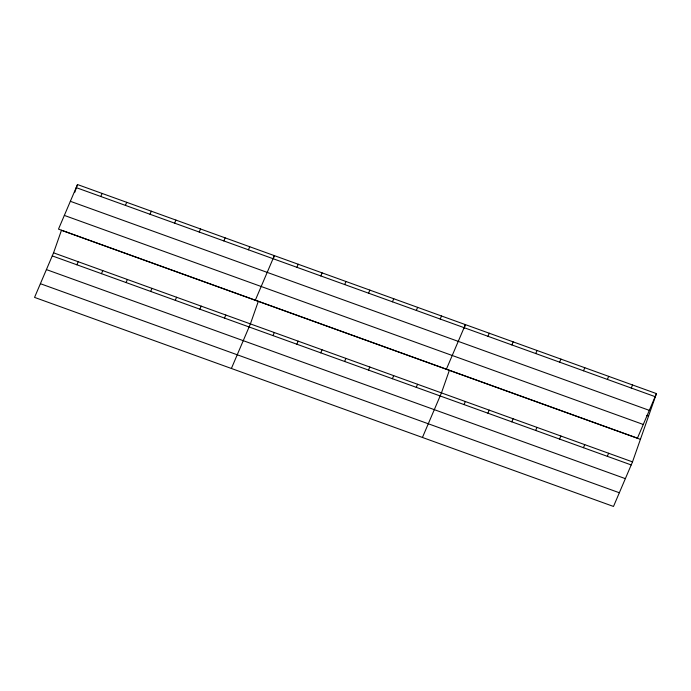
<?xml version="1.0" encoding="UTF-8"?>
<svg xmlns="http://www.w3.org/2000/svg" width="691" height="691" viewBox="0 0 691 691"><rect width="100%" height="100%" fill="white"/><g stroke="black" fill="none" stroke-linecap="round" stroke-linejoin="round"><path stroke-width="1.04" d="M656.45 393.602L637.439 438.172L58.493 229.118L77.504 184.549L656.45 393.602L632.507 461.882L613.496 506.451L34.55 297.398L53.561 252.828L61.464 230.293L640.41 439.346M74.758 192.383L77.504 184.549M258.304 301.371L250.401 323.906L231.39 368.476M273.316 258.564L274.344 255.627L255.333 300.196M449.357 370.359L441.454 392.894L422.443 437.463M464.024 328.536L465.397 324.615L446.386 369.184M100.808 196.494L102.113 193.437M76.856 264.774L78.169 261.716M125.408 205.382L126.721 202.316M101.465 273.662L102.769 270.596M150.016 214.262L151.32 211.204M126.073 282.541L127.377 279.484M174.624 223.15L175.929 220.084M150.673 291.429L151.985 288.363M199.224 232.038L200.537 228.971M175.281 300.317L176.585 297.251M223.832 240.917L225.136 237.859M199.889 309.197L201.193 306.139M248.44 249.805L249.745 246.739M224.489 318.085L225.793 315.018M296.923 267.313L298.227 264.247M272.98 335.593L274.284 332.526M320.805 275.934L322.11 272.876M296.862 344.213L298.166 341.155M344.688 284.562L345.992 281.496M320.736 352.842L322.049 349.776M368.571 293.183L369.875 290.116M344.619 361.462L345.932 358.396M392.445 301.803L393.758 298.745M368.502 370.082L369.806 367.025M416.327 310.432L417.64 307.365M392.384 378.711L393.689 375.645M440.21 319.052L441.514 315.986M416.267 387.331L417.571 384.265M487.976 336.301L489.28 333.235M464.024 404.58L465.337 401.514M511.858 344.921L513.163 341.864M487.906 413.201L489.219 410.143M535.732 353.55L537.045 350.484M511.789 421.83L513.093 418.763M559.615 362.17L560.928 359.104M535.672 430.45L536.976 427.384M583.498 370.791L584.802 367.733M559.555 439.07L560.859 436.012M607.38 379.419L608.685 376.353M583.437 447.699L584.741 444.633M631.263 388.04L632.567 384.973M607.32 456.319L608.624 453.253M76.2 187.615L655.146 396.66M70.361 201.306L649.298 410.359M646.56 415.412L648.547 416.129M64.341 215.419L643.278 424.473M53.561 252.828L632.507 461.882M52.257 255.895L631.194 464.939M46.409 269.585L625.355 478.638M40.389 283.699L619.335 492.752"/></g></svg>
